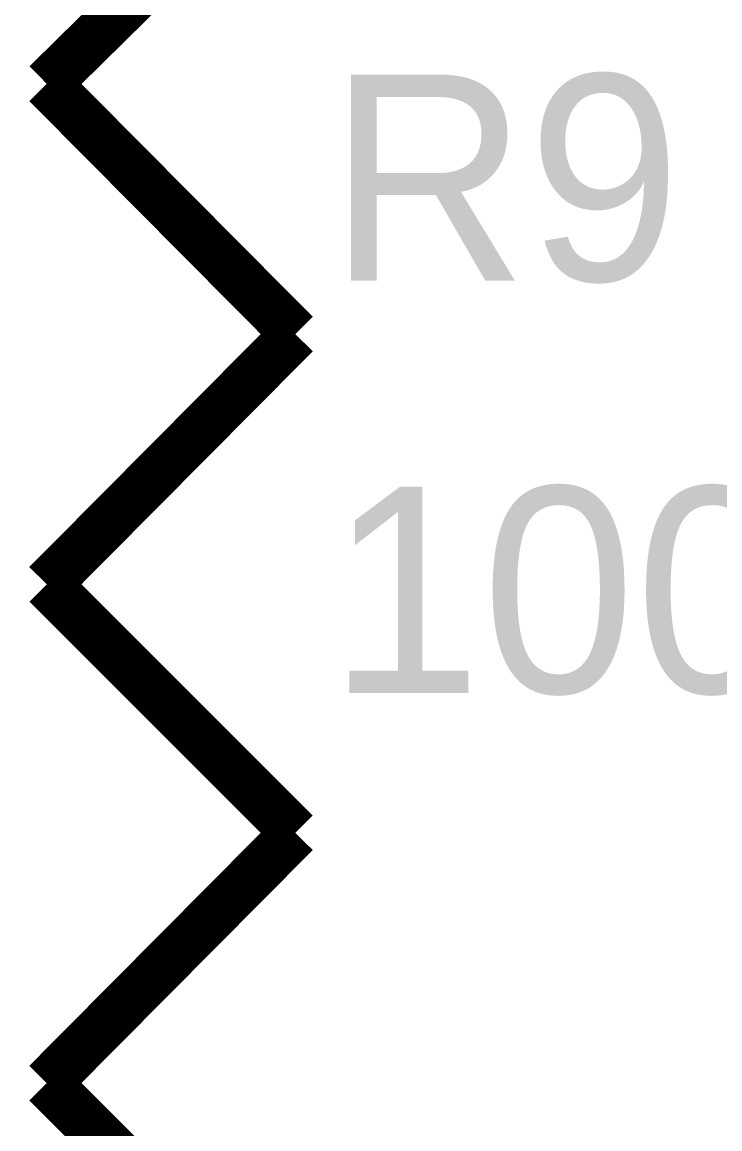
# Model space of a CAD drawing. Header units: inches. Extents: x 0 to 9.51, y -0.01 to 7.51.
# Drawn here: x 5.5642 to 5.7317, y 3.4188 to 3.6848 of the extents above; entities that cross this region are included whole.
import ezdxf

# ---------------------------------------------------------------- set-up
doc = ezdxf.new("R2010")
doc.units = ezdxf.units.IN
doc.header["$MEASUREMENT"] = 0
doc.layers.add('Sheet', color=255, linetype='Continuous')

msp = doc.modelspace()

# ---------------------------------------------------------------- linework, layer by layer
at = {"layer": 'Sheet'}
for points in [[(5.57011, 3.66996, 0.0118, 0.0118, 0), (5.60017, 3.69959, 0.0118, 0.0118, 0)], [(5.62979, 3.60982, 0.0118, 0.0118, 0), (5.57011, 3.66996, 0.0118, 0.0118, 0)], [(5.57011, 3.54968, 0.0118, 0.0118, 0), (5.62979, 3.60982, 0.0118, 0.0118, 0)], [(5.62979, 3.48998, 0.0118, 0.0118, 0), (5.57011, 3.54968, 0.0118, 0.0118, 0)], [(5.57011, 3.42983, 0.0118, 0.0118, 0), (5.62979, 3.48998, 0.0118, 0.0118, 0)], [(5.60017, 3.39976, 0.0118, 0.0118, 0), (5.57011, 3.42983, 0.0118, 0.0118, 0)]]:
    msp.add_lwpolyline(points, format="xyseb", dxfattribs=at)

# ---------------------------------------------------------------- texts
for s, p in [('R9', (5.63775, 3.62264)), ('100kR', (5.63775, 3.52358))]:
    msp.add_text(s, height=0.049528, dxfattribs=at).set_placement(p)

doc.saveas('drawing.dxf')
